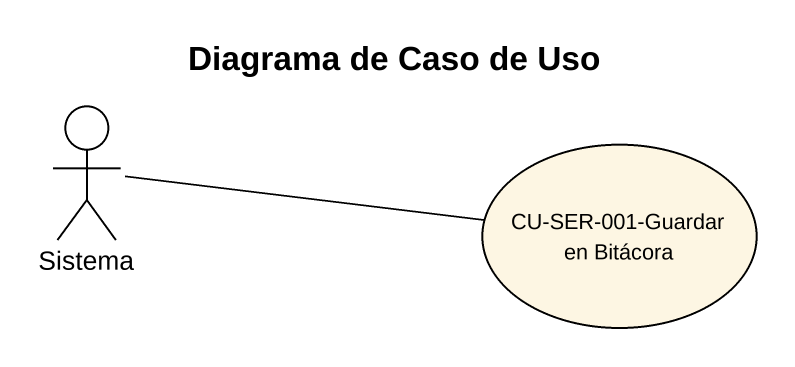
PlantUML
@startuml
title Diagrama de Caso de Uso
actor Sistema
usecase "CU-SER-001-Guardar en Bitácora" as CU_SER_001_Guardar_en
Sistema -right- CU_SER_001_Guardar_en
@enduml
